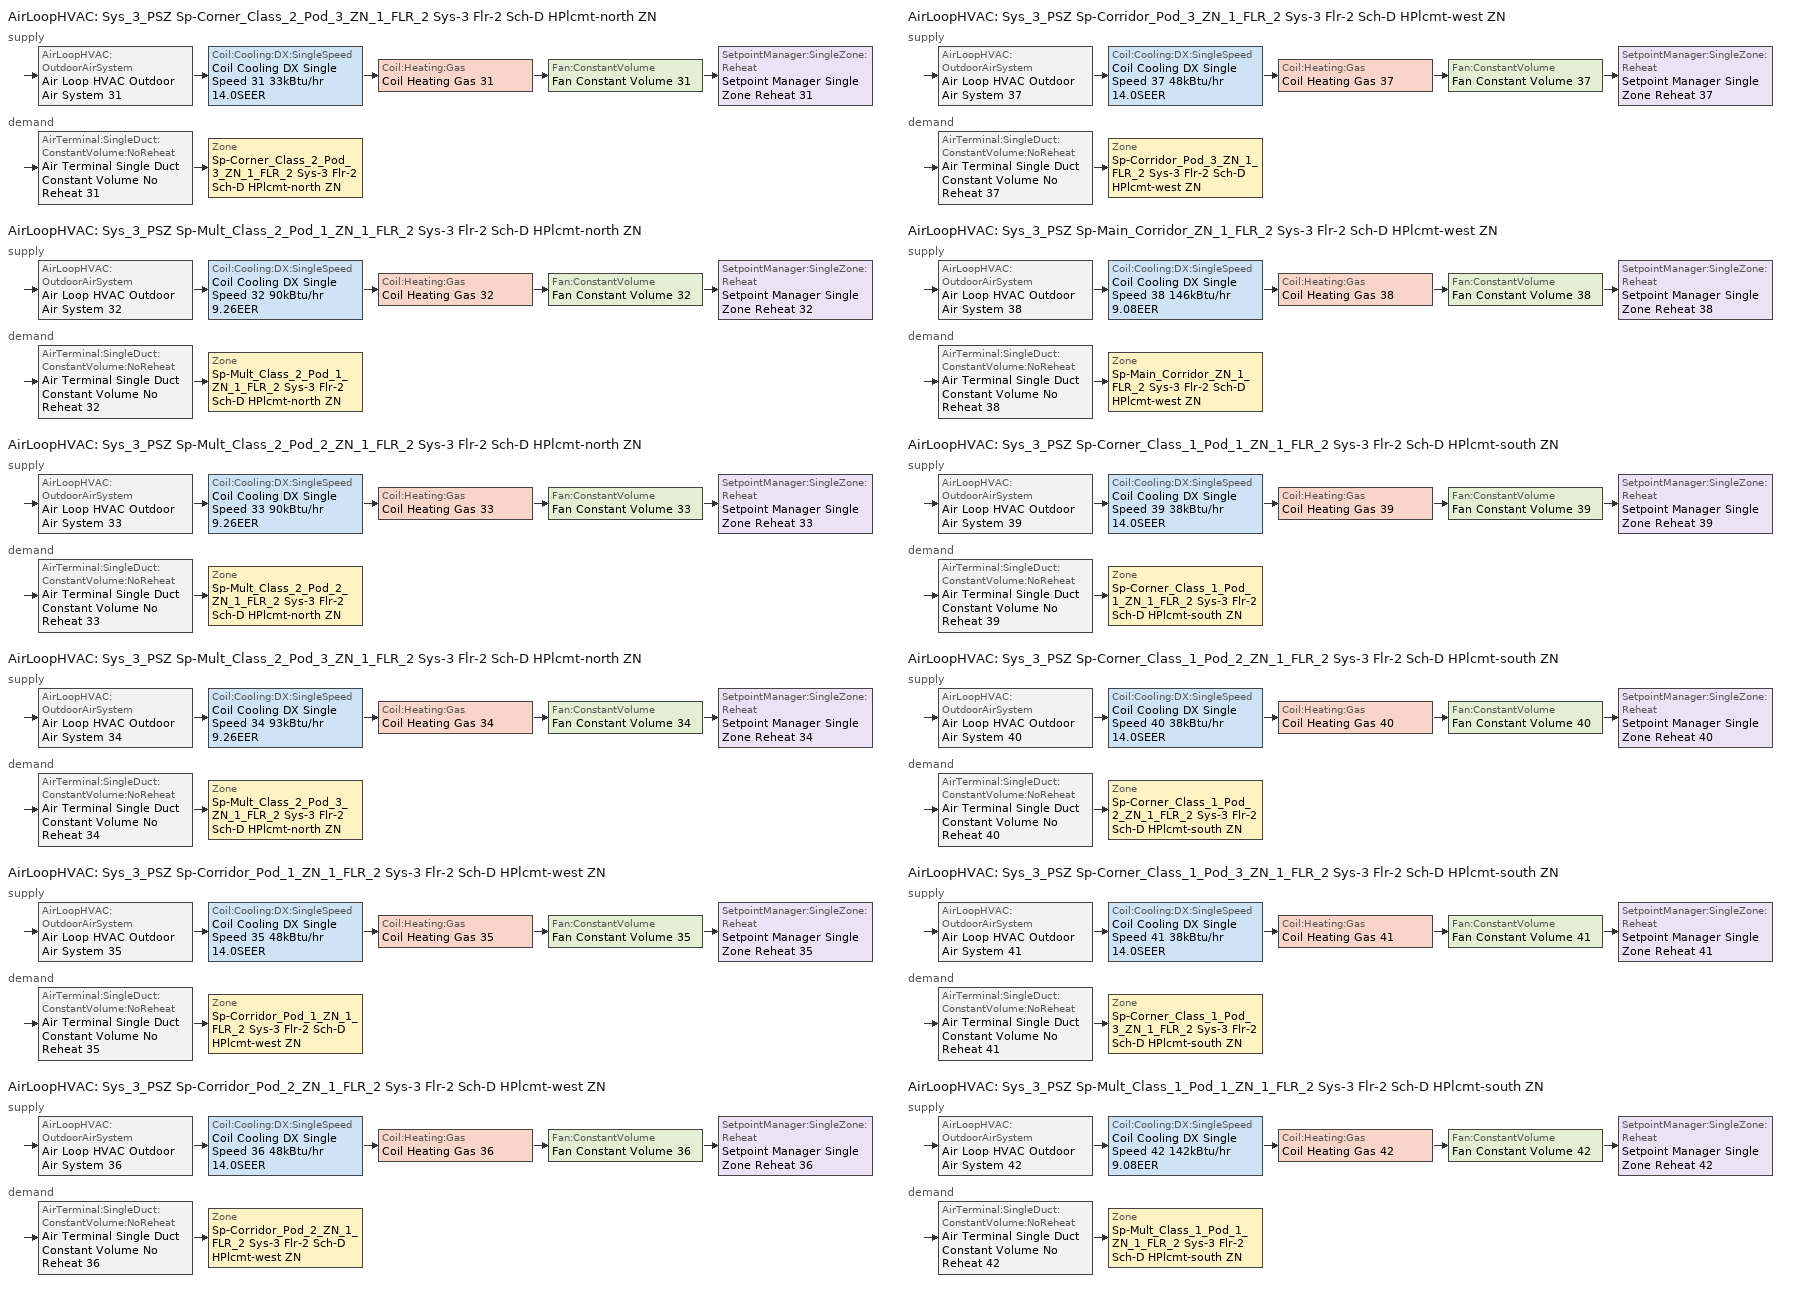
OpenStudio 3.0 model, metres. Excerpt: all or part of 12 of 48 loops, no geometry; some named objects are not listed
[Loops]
AirLoopHVAC 'Sys_3_PSZ Sp-Corner_Class_2_Pod_3_ZN_1_FLR_2 Sys-3 Flr-2 Sch-D HPlcmt-north ZN'
 supply: AirLoopHVAC:OutdoorAirSystem 'Air Loop HVAC Outdoor Air System 31' > Coil:Cooling:DX:SingleSpeed 'Coil Cooling DX Single Speed 31 33kBtu/hr 14.0SEER' > Coil:Heating:Gas 'Coil Heating Gas 31' > Fan:ConstantVolume 'Fan Constant Volume 31' > SetpointManager:SingleZone:Reheat 'Setpoint Manager Single Zone Reheat 31'
 demand: AirTerminal:SingleDuct:ConstantVolume:NoReheat 'Air Terminal Single Duct Constant Volume No Reheat 31' > Zone 'Sp-Corner_Class_2_Pod_3_ZN_1_FLR_2 Sys-3 Flr-2 Sch-D HPlcmt-north ZN'
AirLoopHVAC 'Sys_3_PSZ Sp-Mult_Class_2_Pod_1_ZN_1_FLR_2 Sys-3 Flr-2 Sch-D HPlcmt-north ZN'
 supply: AirLoopHVAC:OutdoorAirSystem 'Air Loop HVAC Outdoor Air System 32' > Coil:Cooling:DX:SingleSpeed 'Coil Cooling DX Single Speed 32 90kBtu/hr 9.26EER' > Coil:Heating:Gas 'Coil Heating Gas 32' > Fan:ConstantVolume 'Fan Constant Volume 32' > SetpointManager:SingleZone:Reheat 'Setpoint Manager Single Zone Reheat 32'
 demand: AirTerminal:SingleDuct:ConstantVolume:NoReheat 'Air Terminal Single Duct Constant Volume No Reheat 32' > Zone 'Sp-Mult_Class_2_Pod_1_ZN_1_FLR_2 Sys-3 Flr-2 Sch-D HPlcmt-north ZN'
AirLoopHVAC 'Sys_3_PSZ Sp-Mult_Class_2_Pod_2_ZN_1_FLR_2 Sys-3 Flr-2 Sch-D HPlcmt-north ZN'
 supply: AirLoopHVAC:OutdoorAirSystem 'Air Loop HVAC Outdoor Air System 33' > Coil:Cooling:DX:SingleSpeed 'Coil Cooling DX Single Speed 33 90kBtu/hr 9.26EER' > Coil:Heating:Gas 'Coil Heating Gas 33' > Fan:ConstantVolume 'Fan Constant Volume 33' > SetpointManager:SingleZone:Reheat 'Setpoint Manager Single Zone Reheat 33'
 demand: AirTerminal:SingleDuct:ConstantVolume:NoReheat 'Air Terminal Single Duct Constant Volume No Reheat 33' > Zone 'Sp-Mult_Class_2_Pod_2_ZN_1_FLR_2 Sys-3 Flr-2 Sch-D HPlcmt-north ZN'
AirLoopHVAC 'Sys_3_PSZ Sp-Mult_Class_2_Pod_3_ZN_1_FLR_2 Sys-3 Flr-2 Sch-D HPlcmt-north ZN'
 supply: AirLoopHVAC:OutdoorAirSystem 'Air Loop HVAC Outdoor Air System 34' > Coil:Cooling:DX:SingleSpeed 'Coil Cooling DX Single Speed 34 93kBtu/hr 9.26EER' > Coil:Heating:Gas 'Coil Heating Gas 34' > Fan:ConstantVolume 'Fan Constant Volume 34' > SetpointManager:SingleZone:Reheat 'Setpoint Manager Single Zone Reheat 34'
 demand: AirTerminal:SingleDuct:ConstantVolume:NoReheat 'Air Terminal Single Duct Constant Volume No Reheat 34' > Zone 'Sp-Mult_Class_2_Pod_3_ZN_1_FLR_2 Sys-3 Flr-2 Sch-D HPlcmt-north ZN'
AirLoopHVAC 'Sys_3_PSZ Sp-Corridor_Pod_1_ZN_1_FLR_2 Sys-3 Flr-2 Sch-D HPlcmt-west ZN'
 supply: AirLoopHVAC:OutdoorAirSystem 'Air Loop HVAC Outdoor Air System 35' > Coil:Cooling:DX:SingleSpeed 'Coil Cooling DX Single Speed 35 48kBtu/hr 14.0SEER' > Coil:Heating:Gas 'Coil Heating Gas 35' > Fan:ConstantVolume 'Fan Constant Volume 35' > SetpointManager:SingleZone:Reheat 'Setpoint Manager Single Zone Reheat 35'
 demand: AirTerminal:SingleDuct:ConstantVolume:NoReheat 'Air Terminal Single Duct Constant Volume No Reheat 35' > Zone 'Sp-Corridor_Pod_1_ZN_1_FLR_2 Sys-3 Flr-2 Sch-D HPlcmt-west ZN'
AirLoopHVAC 'Sys_3_PSZ Sp-Corridor_Pod_2_ZN_1_FLR_2 Sys-3 Flr-2 Sch-D HPlcmt-west ZN'
 supply: AirLoopHVAC:OutdoorAirSystem 'Air Loop HVAC Outdoor Air System 36' > Coil:Cooling:DX:SingleSpeed 'Coil Cooling DX Single Speed 36 48kBtu/hr 14.0SEER' > Coil:Heating:Gas 'Coil Heating Gas 36' > Fan:ConstantVolume 'Fan Constant Volume 36' > SetpointManager:SingleZone:Reheat 'Setpoint Manager Single Zone Reheat 36'
 demand: AirTerminal:SingleDuct:ConstantVolume:NoReheat 'Air Terminal Single Duct Constant Volume No Reheat 36' > Zone 'Sp-Corridor_Pod_2_ZN_1_FLR_2 Sys-3 Flr-2 Sch-D HPlcmt-west ZN'
AirLoopHVAC 'Sys_3_PSZ Sp-Corridor_Pod_3_ZN_1_FLR_2 Sys-3 Flr-2 Sch-D HPlcmt-west ZN'
 supply: AirLoopHVAC:OutdoorAirSystem 'Air Loop HVAC Outdoor Air System 37' > Coil:Cooling:DX:SingleSpeed 'Coil Cooling DX Single Speed 37 48kBtu/hr 14.0SEER' > Coil:Heating:Gas 'Coil Heating Gas 37' > Fan:ConstantVolume 'Fan Constant Volume 37' > SetpointManager:SingleZone:Reheat 'Setpoint Manager Single Zone Reheat 37'
 demand: AirTerminal:SingleDuct:ConstantVolume:NoReheat 'Air Terminal Single Duct Constant Volume No Reheat 37' > Zone 'Sp-Corridor_Pod_3_ZN_1_FLR_2 Sys-3 Flr-2 Sch-D HPlcmt-west ZN'
AirLoopHVAC 'Sys_3_PSZ Sp-Main_Corridor_ZN_1_FLR_2 Sys-3 Flr-2 Sch-D HPlcmt-west ZN'
 supply: AirLoopHVAC:OutdoorAirSystem 'Air Loop HVAC Outdoor Air System 38' > Coil:Cooling:DX:SingleSpeed 'Coil Cooling DX Single Speed 38 146kBtu/hr 9.08EER' > Coil:Heating:Gas 'Coil Heating Gas 38' > Fan:ConstantVolume 'Fan Constant Volume 38' > SetpointManager:SingleZone:Reheat 'Setpoint Manager Single Zone Reheat 38'
 demand: AirTerminal:SingleDuct:ConstantVolume:NoReheat 'Air Terminal Single Duct Constant Volume No Reheat 38' > Zone 'Sp-Main_Corridor_ZN_1_FLR_2 Sys-3 Flr-2 Sch-D HPlcmt-west ZN'
AirLoopHVAC 'Sys_3_PSZ Sp-Corner_Class_1_Pod_1_ZN_1_FLR_2 Sys-3 Flr-2 Sch-D HPlcmt-south ZN'
 supply: AirLoopHVAC:OutdoorAirSystem 'Air Loop HVAC Outdoor Air System 39' > Coil:Cooling:DX:SingleSpeed 'Coil Cooling DX Single Speed 39 38kBtu/hr 14.0SEER' > Coil:Heating:Gas 'Coil Heating Gas 39' > Fan:ConstantVolume 'Fan Constant Volume 39' > SetpointManager:SingleZone:Reheat 'Setpoint Manager Single Zone Reheat 39'
 demand: AirTerminal:SingleDuct:ConstantVolume:NoReheat 'Air Terminal Single Duct Constant Volume No Reheat 39' > Zone 'Sp-Corner_Class_1_Pod_1_ZN_1_FLR_2 Sys-3 Flr-2 Sch-D HPlcmt-south ZN'
AirLoopHVAC 'Sys_3_PSZ Sp-Corner_Class_1_Pod_2_ZN_1_FLR_2 Sys-3 Flr-2 Sch-D HPlcmt-south ZN'
 supply: AirLoopHVAC:OutdoorAirSystem 'Air Loop HVAC Outdoor Air System 40' > Coil:Cooling:DX:SingleSpeed 'Coil Cooling DX Single Speed 40 38kBtu/hr 14.0SEER' > Coil:Heating:Gas 'Coil Heating Gas 40' > Fan:ConstantVolume 'Fan Constant Volume 40' > SetpointManager:SingleZone:Reheat 'Setpoint Manager Single Zone Reheat 40'
 demand: AirTerminal:SingleDuct:ConstantVolume:NoReheat 'Air Terminal Single Duct Constant Volume No Reheat 40' > Zone 'Sp-Corner_Class_1_Pod_2_ZN_1_FLR_2 Sys-3 Flr-2 Sch-D HPlcmt-south ZN'
AirLoopHVAC 'Sys_3_PSZ Sp-Corner_Class_1_Pod_3_ZN_1_FLR_2 Sys-3 Flr-2 Sch-D HPlcmt-south ZN'
 supply: AirLoopHVAC:OutdoorAirSystem 'Air Loop HVAC Outdoor Air System 41' > Coil:Cooling:DX:SingleSpeed 'Coil Cooling DX Single Speed 41 38kBtu/hr 14.0SEER' > Coil:Heating:Gas 'Coil Heating Gas 41' > Fan:ConstantVolume 'Fan Constant Volume 41' > SetpointManager:SingleZone:Reheat 'Setpoint Manager Single Zone Reheat 41'
 demand: AirTerminal:SingleDuct:ConstantVolume:NoReheat 'Air Terminal Single Duct Constant Volume No Reheat 41' > Zone 'Sp-Corner_Class_1_Pod_3_ZN_1_FLR_2 Sys-3 Flr-2 Sch-D HPlcmt-south ZN'
AirLoopHVAC 'Sys_3_PSZ Sp-Mult_Class_1_Pod_1_ZN_1_FLR_2 Sys-3 Flr-2 Sch-D HPlcmt-south ZN'
 supply: AirLoopHVAC:OutdoorAirSystem 'Air Loop HVAC Outdoor Air System 42' > Coil:Cooling:DX:SingleSpeed 'Coil Cooling DX Single Speed 42 142kBtu/hr 9.08EER' > Coil:Heating:Gas 'Coil Heating Gas 42' > Fan:ConstantVolume 'Fan Constant Volume 42' > SetpointManager:SingleZone:Reheat 'Setpoint Manager Single Zone Reheat 42'
 demand: AirTerminal:SingleDuct:ConstantVolume:NoReheat 'Air Terminal Single Duct Constant Volume No Reheat 42' > Zone 'Sp-Mult_Class_1_Pod_1_ZN_1_FLR_2 Sys-3 Flr-2 Sch-D HPlcmt-south ZN'
[Sizing:Zone] Zone Cooling Design Supply Air Temperature Input Method=SupplyAirTemperature; Zone Cooling Design Supply Air Temperature {C}=13; Zone Cooling Design Supply Air Temperature Difference {deltaC}=11.11; Zone Heating Design Supply Air Temperature Input Method=SupplyAirTemperature; Zone Heating Design Supply Air Temperature {C}=43; Zone Heating Design Supply Air Temperature Difference {deltaC}=11.11; Zone Cooling Design Supply Air Humidity Ratio {kg-H2O/kg-air}=0.0085; Zone Heating Design Supply Air Humidity Ratio {kg-H2O/kg-air}=0.008; Zone Heating Sizing Factor=1.3; Zone Cooling Sizing Factor=1.1; Cooling Design Air Flow Method=DesignDay; Heating Design Air Flow Method=DesignDay; Account for Dedicated Outdoor Air System=No; Dedicated Outdoor Air System Control Strategy=NeutralSupplyAir; Dedicated Outdoor Air Low Setpoint Temperature for Design {C}=autosize; Dedicated Outdoor Air High Setpoint Temperature for Design {C}=autosize
Sp-Corner_Class_2_Pod_3_ZN_1_FLR_2 Sys-3 Flr-2 Sch-D HPlcmt-north ZN; Sp-Mult_Class_2_Pod_1_ZN_1_FLR_2 Sys-3 Flr-2 Sch-D HPlcmt-north ZN; Sp-Mult_Class_2_Pod_2_ZN_1_FLR_2 Sys-3 Flr-2 Sch-D HPlcmt-north ZN; Sp-Mult_Class_2_Pod_3_ZN_1_FLR_2 Sys-3 Flr-2 Sch-D HPlcmt-north ZN; Sp-Corridor_Pod_1_ZN_1_FLR_2 Sys-3 Flr-2 Sch-D HPlcmt-west ZN; Sp-Corridor_Pod_2_ZN_1_FLR_2 Sys-3 Flr-2 Sch-D HPlcmt-west ZN; Sp-Corridor_Pod_3_ZN_1_FLR_2 Sys-3 Flr-2 Sch-D HPlcmt-west ZN; Sp-Main_Corridor_ZN_1_FLR_2 Sys-3 Flr-2 Sch-D HPlcmt-west ZN; Sp-Corner_Class_1_Pod_1_ZN_1_FLR_2 Sys-3 Flr-2 Sch-D HPlcmt-south ZN; Sp-Corner_Class_1_Pod_2_ZN_1_FLR_2 Sys-3 Flr-2 Sch-D HPlcmt-south ZN; Sp-Corner_Class_1_Pod_3_ZN_1_FLR_2 Sys-3 Flr-2 Sch-D HPlcmt-south ZN; Sp-Mult_Class_1_Pod_1_ZN_1_FLR_2 Sys-3 Flr-2 Sch-D HPlcmt-south ZN
[Zone equipment]
Sp-Corner_Class_2_Pod_3_ZN_1_FLR_2 Sys-3 Flr-2 Sch-D HPlcmt-north ZN: Air Terminal Single Duct Constant Volume No Reheat 31, Zone HVAC Baseboard Convective Water 31
Sp-Mult_Class_2_Pod_1_ZN_1_FLR_2 Sys-3 Flr-2 Sch-D HPlcmt-north ZN: Air Terminal Single Duct Constant Volume No Reheat 32, Zone HVAC Baseboard Convective Water 32
Sp-Mult_Class_2_Pod_2_ZN_1_FLR_2 Sys-3 Flr-2 Sch-D HPlcmt-north ZN: Air Terminal Single Duct Constant Volume No Reheat 33, Zone HVAC Baseboard Convective Water 33
Sp-Mult_Class_2_Pod_3_ZN_1_FLR_2 Sys-3 Flr-2 Sch-D HPlcmt-north ZN: Air Terminal Single Duct Constant Volume No Reheat 34, Zone HVAC Baseboard Convective Water 34
Sp-Corridor_Pod_1_ZN_1_FLR_2 Sys-3 Flr-2 Sch-D HPlcmt-west ZN: Air Terminal Single Duct Constant Volume No Reheat 35, Zone HVAC Baseboard Convective Water 35
Sp-Corridor_Pod_2_ZN_1_FLR_2 Sys-3 Flr-2 Sch-D HPlcmt-west ZN: Air Terminal Single Duct Constant Volume No Reheat 36, Zone HVAC Baseboard Convective Water 36
Sp-Corridor_Pod_3_ZN_1_FLR_2 Sys-3 Flr-2 Sch-D HPlcmt-west ZN: Air Terminal Single Duct Constant Volume No Reheat 37, Zone HVAC Baseboard Convective Water 37
Sp-Main_Corridor_ZN_1_FLR_2 Sys-3 Flr-2 Sch-D HPlcmt-west ZN: Air Terminal Single Duct Constant Volume No Reheat 38, Zone HVAC Baseboard Convective Water 38
Sp-Corner_Class_1_Pod_1_ZN_1_FLR_2 Sys-3 Flr-2 Sch-D HPlcmt-south ZN: Air Terminal Single Duct Constant Volume No Reheat 39, Zone HVAC Baseboard Convective Water 39
Sp-Corner_Class_1_Pod_2_ZN_1_FLR_2 Sys-3 Flr-2 Sch-D HPlcmt-south ZN: Air Terminal Single Duct Constant Volume No Reheat 40, Zone HVAC Baseboard Convective Water 40
Sp-Corner_Class_1_Pod_3_ZN_1_FLR_2 Sys-3 Flr-2 Sch-D HPlcmt-south ZN: Air Terminal Single Duct Constant Volume No Reheat 41, Zone HVAC Baseboard Convective Water 41
Sp-Mult_Class_1_Pod_1_ZN_1_FLR_2 Sys-3 Flr-2 Sch-D HPlcmt-south ZN: Air Terminal Single Duct Constant Volume No Reheat 42, Zone HVAC Baseboard Convective Water 42
[AirLoopHVAC] Design Supply Air Flow Rate {m3/s}=AutoSize
Name | Availability Schedule
Sys_3_PSZ Sp-Corner_Class_2_Pod_3_ZN_1_FLR_2 Sys-3 Flr-2 Sch-D HPlcmt-north ZN | Sys_3_PSZ Sp-Corner_Class_2_Pod_3_ZN_1_FLR_2 Sys-3 Flr-2 Sch-D HPlcmt-north ZN Occ Sch
Sys_3_PSZ Sp-Mult_Class_2_Pod_1_ZN_1_FLR_2 Sys-3 Flr-2 Sch-D HPlcmt-north ZN | Sys_3_PSZ Sp-Mult_Class_2_Pod_1_ZN_1_FLR_2 Sys-3 Flr-2 Sch-D HPlcmt-north ZN Occ Sch
Sys_3_PSZ Sp-Mult_Class_2_Pod_2_ZN_1_FLR_2 Sys-3 Flr-2 Sch-D HPlcmt-north ZN | Sys_3_PSZ Sp-Mult_Class_2_Pod_2_ZN_1_FLR_2 Sys-3 Flr-2 Sch-D HPlcmt-north ZN Occ Sch
Sys_3_PSZ Sp-Mult_Class_2_Pod_3_ZN_1_FLR_2 Sys-3 Flr-2 Sch-D HPlcmt-north ZN | Sys_3_PSZ Sp-Mult_Class_2_Pod_3_ZN_1_FLR_2 Sys-3 Flr-2 Sch-D HPlcmt-north ZN Occ Sch
Sys_3_PSZ Sp-Corridor_Pod_1_ZN_1_FLR_2 Sys-3 Flr-2 Sch-D HPlcmt-west ZN | Sys_3_PSZ Sp-Corridor_Pod_1_ZN_1_FLR_2 Sys-3 Flr-2 Sch-D HPlcmt-west ZN Occ Sch
Sys_3_PSZ Sp-Corridor_Pod_2_ZN_1_FLR_2 Sys-3 Flr-2 Sch-D HPlcmt-west ZN | Sys_3_PSZ Sp-Corridor_Pod_2_ZN_1_FLR_2 Sys-3 Flr-2 Sch-D HPlcmt-west ZN Occ Sch
Sys_3_PSZ Sp-Corridor_Pod_3_ZN_1_FLR_2 Sys-3 Flr-2 Sch-D HPlcmt-west ZN | Sys_3_PSZ Sp-Corridor_Pod_3_ZN_1_FLR_2 Sys-3 Flr-2 Sch-D HPlcmt-west ZN Occ Sch
Sys_3_PSZ Sp-Main_Corridor_ZN_1_FLR_2 Sys-3 Flr-2 Sch-D HPlcmt-west ZN | Sys_3_PSZ Sp-Main_Corridor_ZN_1_FLR_2 Sys-3 Flr-2 Sch-D HPlcmt-west ZN Occ Sch
Sys_3_PSZ Sp-Corner_Class_1_Pod_1_ZN_1_FLR_2 Sys-3 Flr-2 Sch-D HPlcmt-south ZN | Sys_3_PSZ Sp-Corner_Class_1_Pod_1_ZN_1_FLR_2 Sys-3 Flr-2 Sch-D HPlcmt-south ZN Occ Sch
Sys_3_PSZ Sp-Corner_Class_1_Pod_2_ZN_1_FLR_2 Sys-3 Flr-2 Sch-D HPlcmt-south ZN | Sys_3_PSZ Sp-Corner_Class_1_Pod_2_ZN_1_FLR_2 Sys-3 Flr-2 Sch-D HPlcmt-south ZN Occ Sch
Sys_3_PSZ Sp-Corner_Class_1_Pod_3_ZN_1_FLR_2 Sys-3 Flr-2 Sch-D HPlcmt-south ZN | Sys_3_PSZ Sp-Corner_Class_1_Pod_3_ZN_1_FLR_2 Sys-3 Flr-2 Sch-D HPlcmt-south ZN Occ Sch
Sys_3_PSZ Sp-Mult_Class_1_Pod_1_ZN_1_FLR_2 Sys-3 Flr-2 Sch-D HPlcmt-south ZN | Sys_3_PSZ Sp-Mult_Class_1_Pod_1_ZN_1_FLR_2 Sys-3 Flr-2 Sch-D HPlcmt-south ZN Occ Sch
[Sizing:System] Type of Load to Size On=Sensible; Design Outdoor Air Flow Rate {m3/s}=Autosize; Central Heating Maximum System Air Flow Ratio=1; Preheat Design Temperature {C}=7; Preheat Design Humidity Ratio {kg-H2O/kg-Air}=0.008; Precool Design Temperature {C}=13; Precool Design Humidity Ratio {kg-H2O/kg-Air}=0.008; Central Cooling Design Supply Air Temperature {C}=13; Central Heating Design Supply Air Temperature {C}=43; Sizing Option=NonCoincident; 100% Outdoor Air in Cooling=No; 100% Outdoor Air in Heating=No; Central Cooling Design Supply Air Humidity Ratio {kg-H2O/kg-Air}=0.0085; Central Heating Design Supply Air Humidity Ratio {kg-H2O/kg-Air}=0.008; Cooling Design Air Flow Method=DesignDay; Cooling Design Air Flow Rate {m3/s}=0; Heating Design Air Flow Method=DesignDay; Heating Design Air Flow Rate {m3/s}=0; System Outdoor Air Method=ZoneSum; Zone Maximum Outdoor Air Fraction=1; Cooling Supply Air Flow Rate Per Floor Area {m3/s-m2}=0.00996765; Cooling Fraction of Autosized Cooling Supply Air Flow Rate=1; Cooling Supply Air Flow Rate Per Unit Cooling Capacity {m3/s-W}=3.94755e-05; Heating Supply Air Flow Rate Per Floor Area {m3/s-m2}=0.00996765; Heating Fraction of Autosized Heating Supply Air Flow Rate=1; Heating Fraction of Autosized Cooling Supply Air Flow Rate=1; Heating Supply Air Flow Rate Per Unit Heating Capacity {m3/s-W}=3.15882e-05; Cooling Design Capacity Method=CoolingDesignCapacity; Cooling Design Capacity {W}=autosize; Cooling Design Capacity Per Floor Area {W/m2}=234.7; Fraction of Autosized Cooling Design Capacity=1; Heating Design Capacity Method=HeatingDesignCapacity; Heating Design Capacity {W}=autosize; Heating Design Capacity Per Floor Area {W/m2}=157; Fraction of Autosized Heating Design Capacity=1; Central Cooling Capacity Control Method=OnOff
Sys_3_PSZ Sp-Corner_Class_2_Pod_3_ZN_1_FLR_2 Sys-3 Flr-2 Sch-D HPlcmt-north ZN; Sys_3_PSZ Sp-Mult_Class_2_Pod_1_ZN_1_FLR_2 Sys-3 Flr-2 Sch-D HPlcmt-north ZN; Sys_3_PSZ Sp-Mult_Class_2_Pod_2_ZN_1_FLR_2 Sys-3 Flr-2 Sch-D HPlcmt-north ZN; Sys_3_PSZ Sp-Mult_Class_2_Pod_3_ZN_1_FLR_2 Sys-3 Flr-2 Sch-D HPlcmt-north ZN; Sys_3_PSZ Sp-Corridor_Pod_1_ZN_1_FLR_2 Sys-3 Flr-2 Sch-D HPlcmt-west ZN; Sys_3_PSZ Sp-Corridor_Pod_2_ZN_1_FLR_2 Sys-3 Flr-2 Sch-D HPlcmt-west ZN; Sys_3_PSZ Sp-Corridor_Pod_3_ZN_1_FLR_2 Sys-3 Flr-2 Sch-D HPlcmt-west ZN; Sys_3_PSZ Sp-Main_Corridor_ZN_1_FLR_2 Sys-3 Flr-2 Sch-D HPlcmt-west ZN; Sys_3_PSZ Sp-Corner_Class_1_Pod_1_ZN_1_FLR_2 Sys-3 Flr-2 Sch-D HPlcmt-south ZN; Sys_3_PSZ Sp-Corner_Class_1_Pod_2_ZN_1_FLR_2 Sys-3 Flr-2 Sch-D HPlcmt-south ZN; Sys_3_PSZ Sp-Corner_Class_1_Pod_3_ZN_1_FLR_2 Sys-3 Flr-2 Sch-D HPlcmt-south ZN; Sys_3_PSZ Sp-Mult_Class_1_Pod_1_ZN_1_FLR_2 Sys-3 Flr-2 Sch-D HPlcmt-south ZN
[Fan:ConstantVolume] Availability Schedule=Always On Discrete; Fan Total Efficiency=0.39975; Pressure Rise {Pa}=640; Maximum Flow Rate {m3/s}=AutoSize; Motor Efficiency=0.615
Fan Constant Volume 31; Fan Constant Volume 32; Fan Constant Volume 33; Fan Constant Volume 34; Fan Constant Volume 35; Fan Constant Volume 36; Fan Constant Volume 37; Fan Constant Volume 38; Fan Constant Volume 39; Fan Constant Volume 40; Fan Constant Volume 41; Fan Constant Volume 42
[Coil:Heating:Gas] Availability Schedule=Always On Discrete; Nominal Capacity {W}=AutoSize; Parasitic Electric Load {W}=0; Part Load Fraction Correlation Curve=FURNACE-EFFPLR-NECB2011; Parasitic Gas Load {W}=0
Name | Gas Burner Efficiency
Coil Heating Gas 31; Coil Heating Gas 35; Coil Heating Gas 36; Coil Heating Gas 37; Coil Heating Gas 39; Coil Heating Gas 40; Coil Heating Gas 41 | 0.924
Coil Heating Gas 32; Coil Heating Gas 33; Coil Heating Gas 34; Coil Heating Gas 38; Coil Heating Gas 42 | 0.81
[Coil:Cooling:DX:SingleSpeed] Availability Schedule=Always On Discrete; Rated Total Cooling Capacity {W}=autosize; Rated Sensible Heat Ratio=autosize; Rated Air Flow Rate {m3/s}=autosize; Rated Evaporator Fan Power Per Volume Flow Rate {W/(m3/s)}=773.3; Total Cooling Capacity Function of Temperature Curve=DXCOOL-NECB2011-REF-CAPFT; Total Cooling Capacity Function of Flow Fraction Curve=DXCOOL-NECB2011-REF-CAPFFLOW; Energy Input Ratio Function of Temperature Curve=DXCOOL-NECB2011-REF-COOLEIRFT; Energy Input Ratio Function of Flow Fraction Curve=DXCOOL-NECB2011-REF-COOLEIRFFLOW; Part Load Fraction Correlation Curve=DXCOOL-NECB2011-REF-COOLPLFFPLR; Condenser Type=AirCooled; Evaporative Condenser Effectiveness=0; Evaporative Condenser Air Flow Rate {m3/s}=Autosize; Evaporative Condenser Pump Rated Power Consumption {W}=Autosize; Crankcase Heater Capacity {W}=0; Maximum Outdoor Dry-Bulb Temperature for Crankcase Heater Operation {C}=0; Basin Heater Capacity {W/K}=0; Basin Heater Setpoint Temperature {C}=10
Name | Rated COP {W/W}
Coil Cooling DX Single Speed 31 33kBtu/hr 14.0SEER; Coil Cooling DX Single Speed 35 48kBtu/hr 14.0SEER; Coil Cooling DX Single Speed 36 48kBtu/hr 14.0SEER; Coil Cooling DX Single Speed 37 48kBtu/hr 14.0SEER; Coil Cooling DX Single Speed 39 38kBtu/hr 14.0SEER; Coil Cooling DX Single Speed 40 38kBtu/hr 14.0SEER; Coil Cooling DX Single Speed 41 38kBtu/hr 14.0SEER | 4.11713
Coil Cooling DX Single Speed 32 90kBtu/hr 9.26EER; Coil Cooling DX Single Speed 33 90kBtu/hr 9.26EER; Coil Cooling DX Single Speed 34 93kBtu/hr 9.26EER | 3.21949
Coil Cooling DX Single Speed 38 146kBtu/hr 9.08EER; Coil Cooling DX Single Speed 42 142kBtu/hr 9.08EER | 3.15956
[Controller:OutdoorAir] Minimum Outdoor Air Flow Rate {m3/s}=autosize; Maximum Outdoor Air Flow Rate {m3/s}=Autosize; Economizer Control Action Type=ModulateFlow; Lockout Type=NoLockout; Minimum Limit Type=FixedMinimum; High Humidity Control=No; Heat Recovery Bypass Control Type=BypassWhenOAFlowGreaterThanMinimum
Name | Economizer Control Type | Economizer Maximum Limit Dry-Bulb Temperature {C} | Economizer Maximum Limit Enthalpy {J/kg} | Economizer Minimum Limit Dry-Bulb Temperature {C} | Minimum Outdoor Air Schedule | Controller Mechanical Ventilation
Controller Outdoor Air 31 | NoEconomizer | 28 | 64000 | -100 | Sys_3_PSZ Sp-Corner_Class_2_Pod_3_ZN_1_FLR_2 Sys-3 Flr-2 Sch-D HPlcmt-north ZN Occ Sch | Controller Mechanical Ventilation 31
Controller Outdoor Air 32 | DifferentialEnthalpy |  |  |  | Sys_3_PSZ Sp-Mult_Class_2_Pod_1_ZN_1_FLR_2 Sys-3 Flr-2 Sch-D HPlcmt-north ZN Occ Sch | Controller Mechanical Ventilation 32
Controller Outdoor Air 33 | DifferentialEnthalpy |  |  |  | Sys_3_PSZ Sp-Mult_Class_2_Pod_2_ZN_1_FLR_2 Sys-3 Flr-2 Sch-D HPlcmt-north ZN Occ Sch | Controller Mechanical Ventilation 33
Controller Outdoor Air 34 | DifferentialEnthalpy |  |  |  | Sys_3_PSZ Sp-Mult_Class_2_Pod_3_ZN_1_FLR_2 Sys-3 Flr-2 Sch-D HPlcmt-north ZN Occ Sch | Controller Mechanical Ventilation 34
Controller Outdoor Air 35 | NoEconomizer | 28 | 64000 | -100 | Sys_3_PSZ Sp-Corridor_Pod_1_ZN_1_FLR_2 Sys-3 Flr-2 Sch-D HPlcmt-west ZN Occ Sch | Controller Mechanical Ventilation 35
Controller Outdoor Air 36 | NoEconomizer | 28 | 64000 | -100 | Sys_3_PSZ Sp-Corridor_Pod_2_ZN_1_FLR_2 Sys-3 Flr-2 Sch-D HPlcmt-west ZN Occ Sch | Controller Mechanical Ventilation 36
Controller Outdoor Air 37 | NoEconomizer | 28 | 64000 | -100 | Sys_3_PSZ Sp-Corridor_Pod_3_ZN_1_FLR_2 Sys-3 Flr-2 Sch-D HPlcmt-west ZN Occ Sch | Controller Mechanical Ventilation 37
Controller Outdoor Air 38 | DifferentialEnthalpy |  |  |  | Sys_3_PSZ Sp-Main_Corridor_ZN_1_FLR_2 Sys-3 Flr-2 Sch-D HPlcmt-west ZN Occ Sch | Controller Mechanical Ventilation 38
Controller Outdoor Air 39 | NoEconomizer | 28 | 64000 | -100 | Sys_3_PSZ Sp-Corner_Class_1_Pod_1_ZN_1_FLR_2 Sys-3 Flr-2 Sch-D HPlcmt-south ZN Occ Sch | Controller Mechanical Ventilation 39
Controller Outdoor Air 40 | NoEconomizer | 28 | 64000 | -100 | Sys_3_PSZ Sp-Corner_Class_1_Pod_2_ZN_1_FLR_2 Sys-3 Flr-2 Sch-D HPlcmt-south ZN Occ Sch | Controller Mechanical Ventilation 40
Controller Outdoor Air 41 | NoEconomizer | 28 | 64000 | -100 | Sys_3_PSZ Sp-Corner_Class_1_Pod_3_ZN_1_FLR_2 Sys-3 Flr-2 Sch-D HPlcmt-south ZN Occ Sch | Controller Mechanical Ventilation 41
Controller Outdoor Air 42 | DifferentialEnthalpy |  |  |  | Sys_3_PSZ Sp-Mult_Class_1_Pod_1_ZN_1_FLR_2 Sys-3 Flr-2 Sch-D HPlcmt-south ZN Occ Sch | Controller Mechanical Ventilation 42
[Controller:MechanicalVentilation] Availability Schedule=Always On Discrete; System Outdoor Air Method=ZoneSum
Controller Mechanical Ventilation 31; Controller Mechanical Ventilation 32; Controller Mechanical Ventilation 33; Controller Mechanical Ventilation 34; Controller Mechanical Ventilation 35; Controller Mechanical Ventilation 36; Controller Mechanical Ventilation 37; Controller Mechanical Ventilation 38; Controller Mechanical Ventilation 39; Controller Mechanical Ventilation 40; Controller Mechanical Ventilation 41; Controller Mechanical Ventilation 42
[AirLoopHVAC:OutdoorAirSystem]
Name | Controller
Air Loop HVAC Outdoor Air System 31 | Controller Outdoor Air 31
Air Loop HVAC Outdoor Air System 32 | Controller Outdoor Air 32
Air Loop HVAC Outdoor Air System 33 | Controller Outdoor Air 33
Air Loop HVAC Outdoor Air System 34 | Controller Outdoor Air 34
Air Loop HVAC Outdoor Air System 35 | Controller Outdoor Air 35
Air Loop HVAC Outdoor Air System 36 | Controller Outdoor Air 36
Air Loop HVAC Outdoor Air System 37 | Controller Outdoor Air 37
Air Loop HVAC Outdoor Air System 38 | Controller Outdoor Air 38
Air Loop HVAC Outdoor Air System 39 | Controller Outdoor Air 39
Air Loop HVAC Outdoor Air System 40 | Controller Outdoor Air 40
Air Loop HVAC Outdoor Air System 41 | Controller Outdoor Air 41
Air Loop HVAC Outdoor Air System 42 | Controller Outdoor Air 42
[SetpointManager:SingleZone:Reheat] Minimum Supply Air Temperature {C}=13; Maximum Supply Air Temperature {C}=43
Name | Control Zone
Setpoint Manager Single Zone Reheat 31 | Sp-Corner_Class_2_Pod_3_ZN_1_FLR_2 Sys-3 Flr-2 Sch-D HPlcmt-north ZN
Setpoint Manager Single Zone Reheat 32 | Sp-Mult_Class_2_Pod_1_ZN_1_FLR_2 Sys-3 Flr-2 Sch-D HPlcmt-north ZN
Setpoint Manager Single Zone Reheat 33 | Sp-Mult_Class_2_Pod_2_ZN_1_FLR_2 Sys-3 Flr-2 Sch-D HPlcmt-north ZN
Setpoint Manager Single Zone Reheat 34 | Sp-Mult_Class_2_Pod_3_ZN_1_FLR_2 Sys-3 Flr-2 Sch-D HPlcmt-north ZN
Setpoint Manager Single Zone Reheat 35 | Sp-Corridor_Pod_1_ZN_1_FLR_2 Sys-3 Flr-2 Sch-D HPlcmt-west ZN
Setpoint Manager Single Zone Reheat 36 | Sp-Corridor_Pod_2_ZN_1_FLR_2 Sys-3 Flr-2 Sch-D HPlcmt-west ZN
Setpoint Manager Single Zone Reheat 37 | Sp-Corridor_Pod_3_ZN_1_FLR_2 Sys-3 Flr-2 Sch-D HPlcmt-west ZN
Setpoint Manager Single Zone Reheat 38 | Sp-Main_Corridor_ZN_1_FLR_2 Sys-3 Flr-2 Sch-D HPlcmt-west ZN
Setpoint Manager Single Zone Reheat 39 | Sp-Corner_Class_1_Pod_1_ZN_1_FLR_2 Sys-3 Flr-2 Sch-D HPlcmt-south ZN
Setpoint Manager Single Zone Reheat 40 | Sp-Corner_Class_1_Pod_2_ZN_1_FLR_2 Sys-3 Flr-2 Sch-D HPlcmt-south ZN
Setpoint Manager Single Zone Reheat 41 | Sp-Corner_Class_1_Pod_3_ZN_1_FLR_2 Sys-3 Flr-2 Sch-D HPlcmt-south ZN
Setpoint Manager Single Zone Reheat 42 | Sp-Mult_Class_1_Pod_1_ZN_1_FLR_2 Sys-3 Flr-2 Sch-D HPlcmt-south ZN
[AirTerminal:SingleDuct:ConstantVolume:NoReheat] Availability Schedule=Always On Discrete; Maximum Air Flow Rate {m3/s}=AutoSize
Air Terminal Single Duct Constant Volume No Reheat 31; Air Terminal Single Duct Constant Volume No Reheat 32; Air Terminal Single Duct Constant Volume No Reheat 33; Air Terminal Single Duct Constant Volume No Reheat 34; Air Terminal Single Duct Constant Volume No Reheat 35; Air Terminal Single Duct Constant Volume No Reheat 36; Air Terminal Single Duct Constant Volume No Reheat 37; Air Terminal Single Duct Constant Volume No Reheat 38; Air Terminal Single Duct Constant Volume No Reheat 39; Air Terminal Single Duct Constant Volume No Reheat 40; Air Terminal Single Duct Constant Volume No Reheat 41; Air Terminal Single Duct Constant Volume No Reheat 42
[Schedule:Constant]
Always On Discrete: Value=1
[Schedule:Ruleset]
Name | Default Day Schedule | Summer Design Day Schedule | Winter Design Day Schedule
Sys_3_PSZ Sp-Corner_Class_1_Pod_1_ZN_1_FLR_2 Sys-3 Flr-2 Sch-D HPlcmt-south ZN Occ Sch | Sys_3_PSZ Sp-Corner_Class_1_Pod_1_ZN_1_FLR_2 Sys-3 Flr-2 Sch-D HPlcmt-south ZN Occ Sch Default | Sys_3_PSZ Sp-Corner_Class_1_Pod_1_ZN_1_FLR_2 Sys-3 Flr-2 Sch-D HPlcmt-south ZN Occ Sch Summer Design Day | Sys_3_PSZ Sp-Corner_Class_1_Pod_1_ZN_1_FLR_2 Sys-3 Flr-2 Sch-D HPlcmt-south ZN Occ Sch Winter Design Day
Sys_3_PSZ Sp-Corner_Class_1_Pod_2_ZN_1_FLR_2 Sys-3 Flr-2 Sch-D HPlcmt-south ZN Occ Sch | Sys_3_PSZ Sp-Corner_Class_1_Pod_2_ZN_1_FLR_2 Sys-3 Flr-2 Sch-D HPlcmt-south ZN Occ Sch Default | Sys_3_PSZ Sp-Corner_Class_1_Pod_2_ZN_1_FLR_2 Sys-3 Flr-2 Sch-D HPlcmt-south ZN Occ Sch Summer Design Day | Sys_3_PSZ Sp-Corner_Class_1_Pod_2_ZN_1_FLR_2 Sys-3 Flr-2 Sch-D HPlcmt-south ZN Occ Sch Winter Design Day
Sys_3_PSZ Sp-Corner_Class_1_Pod_3_ZN_1_FLR_2 Sys-3 Flr-2 Sch-D HPlcmt-south ZN Occ Sch | Sys_3_PSZ Sp-Corner_Class_1_Pod_3_ZN_1_FLR_2 Sys-3 Flr-2 Sch-D HPlcmt-south ZN Occ Sch Default | Sys_3_PSZ Sp-Corner_Class_1_Pod_3_ZN_1_FLR_2 Sys-3 Flr-2 Sch-D HPlcmt-south ZN Occ Sch Summer Design Day | Sys_3_PSZ Sp-Corner_Class_1_Pod_3_ZN_1_FLR_2 Sys-3 Flr-2 Sch-D HPlcmt-south ZN Occ Sch Winter Design Day
Sys_3_PSZ Sp-Corner_Class_2_Pod_3_ZN_1_FLR_2 Sys-3 Flr-2 Sch-D HPlcmt-north ZN Occ Sch | Sys_3_PSZ Sp-Corner_Class_2_Pod_3_ZN_1_FLR_2 Sys-3 Flr-2 Sch-D HPlcmt-north ZN Occ Sch Default | Sys_3_PSZ Sp-Corner_Class_2_Pod_3_ZN_1_FLR_2 Sys-3 Flr-2 Sch-D HPlcmt-north ZN Occ Sch Summer Design Day | Sys_3_PSZ Sp-Corner_Class_2_Pod_3_ZN_1_FLR_2 Sys-3 Flr-2 Sch-D HPlcmt-north ZN Occ Sch Winter Design Day
Sys_3_PSZ Sp-Corridor_Pod_1_ZN_1_FLR_2 Sys-3 Flr-2 Sch-D HPlcmt-west ZN Occ Sch | Sys_3_PSZ Sp-Corridor_Pod_1_ZN_1_FLR_2 Sys-3 Flr-2 Sch-D HPlcmt-west ZN Occ Sch Default | Sys_3_PSZ Sp-Corridor_Pod_1_ZN_1_FLR_2 Sys-3 Flr-2 Sch-D HPlcmt-west ZN Occ Sch Summer Design Day | Sys_3_PSZ Sp-Corridor_Pod_1_ZN_1_FLR_2 Sys-3 Flr-2 Sch-D HPlcmt-west ZN Occ Sch Winter Design Day
Sys_3_PSZ Sp-Corridor_Pod_2_ZN_1_FLR_2 Sys-3 Flr-2 Sch-D HPlcmt-west ZN Occ Sch | Sys_3_PSZ Sp-Corridor_Pod_2_ZN_1_FLR_2 Sys-3 Flr-2 Sch-D HPlcmt-west ZN Occ Sch Default | Sys_3_PSZ Sp-Corridor_Pod_2_ZN_1_FLR_2 Sys-3 Flr-2 Sch-D HPlcmt-west ZN Occ Sch Summer Design Day | Sys_3_PSZ Sp-Corridor_Pod_2_ZN_1_FLR_2 Sys-3 Flr-2 Sch-D HPlcmt-west ZN Occ Sch Winter Design Day
Sys_3_PSZ Sp-Corridor_Pod_3_ZN_1_FLR_2 Sys-3 Flr-2 Sch-D HPlcmt-west ZN Occ Sch | Sys_3_PSZ Sp-Corridor_Pod_3_ZN_1_FLR_2 Sys-3 Flr-2 Sch-D HPlcmt-west ZN Occ Sch Default | Sys_3_PSZ Sp-Corridor_Pod_3_ZN_1_FLR_2 Sys-3 Flr-2 Sch-D HPlcmt-west ZN Occ Sch Summer Design Day | Sys_3_PSZ Sp-Corridor_Pod_3_ZN_1_FLR_2 Sys-3 Flr-2 Sch-D HPlcmt-west ZN Occ Sch Winter Design Day
Sys_3_PSZ Sp-Main_Corridor_ZN_1_FLR_2 Sys-3 Flr-2 Sch-D HPlcmt-west ZN Occ Sch | Sys_3_PSZ Sp-Main_Corridor_ZN_1_FLR_2 Sys-3 Flr-2 Sch-D HPlcmt-west ZN Occ Sch Default | Sys_3_PSZ Sp-Main_Corridor_ZN_1_FLR_2 Sys-3 Flr-2 Sch-D HPlcmt-west ZN Occ Sch Summer Design Day | Sys_3_PSZ Sp-Main_Corridor_ZN_1_FLR_2 Sys-3 Flr-2 Sch-D HPlcmt-west ZN Occ Sch Winter Design Day
Sys_3_PSZ Sp-Mult_Class_1_Pod_1_ZN_1_FLR_2 Sys-3 Flr-2 Sch-D HPlcmt-south ZN Occ Sch | Sys_3_PSZ Sp-Mult_Class_1_Pod_1_ZN_1_FLR_2 Sys-3 Flr-2 Sch-D HPlcmt-south ZN Occ Sch Default | Sys_3_PSZ Sp-Mult_Class_1_Pod_1_ZN_1_FLR_2 Sys-3 Flr-2 Sch-D HPlcmt-south ZN Occ Sch Summer Design Day | Sys_3_PSZ Sp-Mult_Class_1_Pod_1_ZN_1_FLR_2 Sys-3 Flr-2 Sch-D HPlcmt-south ZN Occ Sch Winter Design Day
Sys_3_PSZ Sp-Mult_Class_2_Pod_1_ZN_1_FLR_2 Sys-3 Flr-2 Sch-D HPlcmt-north ZN Occ Sch | Sys_3_PSZ Sp-Mult_Class_2_Pod_1_ZN_1_FLR_2 Sys-3 Flr-2 Sch-D HPlcmt-north ZN Occ Sch Default | Sys_3_PSZ Sp-Mult_Class_2_Pod_1_ZN_1_FLR_2 Sys-3 Flr-2 Sch-D HPlcmt-north ZN Occ Sch Summer Design Day | Sys_3_PSZ Sp-Mult_Class_2_Pod_1_ZN_1_FLR_2 Sys-3 Flr-2 Sch-D HPlcmt-north ZN Occ Sch Winter Design Day
Sys_3_PSZ Sp-Mult_Class_2_Pod_2_ZN_1_FLR_2 Sys-3 Flr-2 Sch-D HPlcmt-north ZN Occ Sch | Sys_3_PSZ Sp-Mult_Class_2_Pod_2_ZN_1_FLR_2 Sys-3 Flr-2 Sch-D HPlcmt-north ZN Occ Sch Default | Sys_3_PSZ Sp-Mult_Class_2_Pod_2_ZN_1_FLR_2 Sys-3 Flr-2 Sch-D HPlcmt-north ZN Occ Sch Summer Design Day | Sys_3_PSZ Sp-Mult_Class_2_Pod_2_ZN_1_FLR_2 Sys-3 Flr-2 Sch-D HPlcmt-north ZN Occ Sch Winter Design Day
Sys_3_PSZ Sp-Mult_Class_2_Pod_3_ZN_1_FLR_2 Sys-3 Flr-2 Sch-D HPlcmt-north ZN Occ Sch | Sys_3_PSZ Sp-Mult_Class_2_Pod_3_ZN_1_FLR_2 Sys-3 Flr-2 Sch-D HPlcmt-north ZN Occ Sch Default | Sys_3_PSZ Sp-Mult_Class_2_Pod_3_ZN_1_FLR_2 Sys-3 Flr-2 Sch-D HPlcmt-north ZN Occ Sch Summer Design Day | Sys_3_PSZ Sp-Mult_Class_2_Pod_3_ZN_1_FLR_2 Sys-3 Flr-2 Sch-D HPlcmt-north ZN Occ Sch Winter Design Day
[Schedule:Day]
Sys_3_PSZ Sp-Corner_Class_1_Pod_1_ZN_1_FLR_2 Sys-3 Flr-2 Sch-D HPlcmt-south ZN Occ Sch Default; Sys_3_PSZ Sp-Corner_Class_1_Pod_2_ZN_1_FLR_2 Sys-3 Flr-2 Sch-D HPlcmt-south ZN Occ Sch Default; Sys_3_PSZ Sp-Corner_Class_1_Pod_3_ZN_1_FLR_2 Sys-3 Flr-2 Sch-D HPlcmt-south ZN Occ Sch Default; Sys_3_PSZ Sp-Corner_Class_2_Pod_3_ZN_1_FLR_2 Sys-3 Flr-2 Sch-D HPlcmt-north ZN Occ Sch Default; Sys_3_PSZ Sp-Corridor_Pod_1_ZN_1_FLR_2 Sys-3 Flr-2 Sch-D HPlcmt-west ZN Occ Sch Default; Sys_3_PSZ Sp-Corridor_Pod_2_ZN_1_FLR_2 Sys-3 Flr-2 Sch-D HPlcmt-west ZN Occ Sch Default; Sys_3_PSZ Sp-Corridor_Pod_3_ZN_1_FLR_2 Sys-3 Flr-2 Sch-D HPlcmt-west ZN Occ Sch Default; Sys_3_PSZ Sp-Main_Corridor_ZN_1_FLR_2 Sys-3 Flr-2 Sch-D HPlcmt-west ZN Occ Sch Default; Sys_3_PSZ Sp-Mult_Class_1_Pod_1_ZN_1_FLR_2 Sys-3 Flr-2 Sch-D HPlcmt-south ZN Occ Sch Default; Sys_3_PSZ Sp-Mult_Class_2_Pod_1_ZN_1_FLR_2 Sys-3 Flr-2 Sch-D HPlcmt-north ZN Occ Sch Default; Sys_3_PSZ Sp-Mult_Class_2_Pod_2_ZN_1_FLR_2 Sys-3 Flr-2 Sch-D HPlcmt-north ZN Occ Sch Default; Sys_3_PSZ Sp-Mult_Class_2_Pod_3_ZN_1_FLR_2 Sys-3 Flr-2 Sch-D HPlcmt-north ZN Occ Sch Default: 9, 0, 0, 18, 0, 1, 19, 0, 0, 22, 0, 1, 24, 0, 0
Sys_3_PSZ Sp-Corner_Class_1_Pod_1_ZN_1_FLR_2 Sys-3 Flr-2 Sch-D HPlcmt-south ZN Occ Sch Winter Design Day; Sys_3_PSZ Sp-Corner_Class_1_Pod_1_ZN_1_FLR_2 Sys-3 Flr-2 Sch-D HPlcmt-south ZN Occ Sch Summer Design Day; Sys_3_PSZ Sp-Corner_Class_1_Pod_2_ZN_1_FLR_2 Sys-3 Flr-2 Sch-D HPlcmt-south ZN Occ Sch Winter Design Day; Sys_3_PSZ Sp-Corner_Class_1_Pod_2_ZN_1_FLR_2 Sys-3 Flr-2 Sch-D HPlcmt-south ZN Occ Sch Summer Design Day; Sys_3_PSZ Sp-Corner_Class_1_Pod_3_ZN_1_FLR_2 Sys-3 Flr-2 Sch-D HPlcmt-south ZN Occ Sch Winter Design Day; Sys_3_PSZ Sp-Corner_Class_1_Pod_3_ZN_1_FLR_2 Sys-3 Flr-2 Sch-D HPlcmt-south ZN Occ Sch Summer Design Day; Sys_3_PSZ Sp-Corner_Class_2_Pod_3_ZN_1_FLR_2 Sys-3 Flr-2 Sch-D HPlcmt-north ZN Occ Sch Winter Design Day; Sys_3_PSZ Sp-Corner_Class_2_Pod_3_ZN_1_FLR_2 Sys-3 Flr-2 Sch-D HPlcmt-north ZN Occ Sch Summer Design Day; Sys_3_PSZ Sp-Corridor_Pod_1_ZN_1_FLR_2 Sys-3 Flr-2 Sch-D HPlcmt-west ZN Occ Sch Winter Design Day; Sys_3_PSZ Sp-Corridor_Pod_1_ZN_1_FLR_2 Sys-3 Flr-2 Sch-D HPlcmt-west ZN Occ Sch Summer Design Day; Sys_3_PSZ Sp-Corridor_Pod_2_ZN_1_FLR_2 Sys-3 Flr-2 Sch-D HPlcmt-west ZN Occ Sch Winter Design Day; Sys_3_PSZ Sp-Corridor_Pod_2_ZN_1_FLR_2 Sys-3 Flr-2 Sch-D HPlcmt-west ZN Occ Sch Summer Design Day; Sys_3_PSZ Sp-Corridor_Pod_3_ZN_1_FLR_2 Sys-3 Flr-2 Sch-D HPlcmt-west ZN Occ Sch Winter Design Day; Sys_3_PSZ Sp-Corridor_Pod_3_ZN_1_FLR_2 Sys-3 Flr-2 Sch-D HPlcmt-west ZN Occ Sch Summer Design Day; Sys_3_PSZ Sp-Main_Corridor_ZN_1_FLR_2 Sys-3 Flr-2 Sch-D HPlcmt-west ZN Occ Sch Winter Design Day; Sys_3_PSZ Sp-Main_Corridor_ZN_1_FLR_2 Sys-3 Flr-2 Sch-D HPlcmt-west ZN Occ Sch Summer Design Day; Sys_3_PSZ Sp-Mult_Class_1_Pod_1_ZN_1_FLR_2 Sys-3 Flr-2 Sch-D HPlcmt-south ZN Occ Sch Winter Design Day; Sys_3_PSZ Sp-Mult_Class_1_Pod_1_ZN_1_FLR_2 Sys-3 Flr-2 Sch-D HPlcmt-south ZN Occ Sch Summer Design Day; Sys_3_PSZ Sp-Mult_Class_2_Pod_1_ZN_1_FLR_2 Sys-3 Flr-2 Sch-D HPlcmt-north ZN Occ Sch Winter Design Day; Sys_3_PSZ Sp-Mult_Class_2_Pod_1_ZN_1_FLR_2 Sys-3 Flr-2 Sch-D HPlcmt-north ZN Occ Sch Summer Design Day; Sys_3_PSZ Sp-Mult_Class_2_Pod_2_ZN_1_FLR_2 Sys-3 Flr-2 Sch-D HPlcmt-north ZN Occ Sch Winter Design Day; Sys_3_PSZ Sp-Mult_Class_2_Pod_2_ZN_1_FLR_2 Sys-3 Flr-2 Sch-D HPlcmt-north ZN Occ Sch Summer Design Day; Sys_3_PSZ Sp-Mult_Class_2_Pod_3_ZN_1_FLR_2 Sys-3 Flr-2 Sch-D HPlcmt-north ZN Occ Sch Winter Design Day; Sys_3_PSZ Sp-Mult_Class_2_Pod_3_ZN_1_FLR_2 Sys-3 Flr-2 Sch-D HPlcmt-north ZN Occ Sch Summer Design Day: 24, 0, 1
Sys_3_PSZ Sp-Corner_Class_1_Pod_1_ZN_1_FLR_2 Sys-3 Flr-2 Sch-D HPlcmt-south ZN Occ Sch Sunday; Sys_3_PSZ Sp-Corner_Class_1_Pod_2_ZN_1_FLR_2 Sys-3 Flr-2 Sch-D HPlcmt-south ZN Occ Sch Sunday; Sys_3_PSZ Sp-Corner_Class_1_Pod_3_ZN_1_FLR_2 Sys-3 Flr-2 Sch-D HPlcmt-south ZN Occ Sch Sunday; Sys_3_PSZ Sp-Corner_Class_2_Pod_3_ZN_1_FLR_2 Sys-3 Flr-2 Sch-D HPlcmt-north ZN Occ Sch Sunday; Sys_3_PSZ Sp-Corridor_Pod_1_ZN_1_FLR_2 Sys-3 Flr-2 Sch-D HPlcmt-west ZN Occ Sch Sunday; Sys_3_PSZ Sp-Corridor_Pod_2_ZN_1_FLR_2 Sys-3 Flr-2 Sch-D HPlcmt-west ZN Occ Sch Sunday; Sys_3_PSZ Sp-Corridor_Pod_3_ZN_1_FLR_2 Sys-3 Flr-2 Sch-D HPlcmt-west ZN Occ Sch Sunday; Sys_3_PSZ Sp-Main_Corridor_ZN_1_FLR_2 Sys-3 Flr-2 Sch-D HPlcmt-west ZN Occ Sch Sunday; Sys_3_PSZ Sp-Mult_Class_1_Pod_1_ZN_1_FLR_2 Sys-3 Flr-2 Sch-D HPlcmt-south ZN Occ Sch Sunday; Sys_3_PSZ Sp-Mult_Class_2_Pod_1_ZN_1_FLR_2 Sys-3 Flr-2 Sch-D HPlcmt-north ZN Occ Sch Sunday; Sys_3_PSZ Sp-Mult_Class_2_Pod_2_ZN_1_FLR_2 Sys-3 Flr-2 Sch-D HPlcmt-north ZN Occ Sch Sunday; Sys_3_PSZ Sp-Mult_Class_2_Pod_3_ZN_1_FLR_2 Sys-3 Flr-2 Sch-D HPlcmt-north ZN Occ Sch Sunday: 24, 0, 0
[Schedule:Rule] Rule Order=0; Apply Sunday=Yes; Apply Saturday=Yes; Date Specification Type=DateRange; Start Month=1; Start Day=1; End Month=12; End Day=31
Name | Schedule Ruleset | Day Schedule
Sys_3_PSZ Sp-Corner_Class_1_Pod_1_ZN_1_FLR_2 Sys-3 Flr-2 Sch-D HPlcmt-south ZN Occ Sch Sunday Rule | Sys_3_PSZ Sp-Corner_Class_1_Pod_1_ZN_1_FLR_2 Sys-3 Flr-2 Sch-D HPlcmt-south ZN Occ Sch | Sys_3_PSZ Sp-Corner_Class_1_Pod_1_ZN_1_FLR_2 Sys-3 Flr-2 Sch-D HPlcmt-south ZN Occ Sch Sunday
Sys_3_PSZ Sp-Corner_Class_1_Pod_2_ZN_1_FLR_2 Sys-3 Flr-2 Sch-D HPlcmt-south ZN Occ Sch Sunday Rule | Sys_3_PSZ Sp-Corner_Class_1_Pod_2_ZN_1_FLR_2 Sys-3 Flr-2 Sch-D HPlcmt-south ZN Occ Sch | Sys_3_PSZ Sp-Corner_Class_1_Pod_2_ZN_1_FLR_2 Sys-3 Flr-2 Sch-D HPlcmt-south ZN Occ Sch Sunday
Sys_3_PSZ Sp-Corner_Class_1_Pod_3_ZN_1_FLR_2 Sys-3 Flr-2 Sch-D HPlcmt-south ZN Occ Sch Sunday Rule | Sys_3_PSZ Sp-Corner_Class_1_Pod_3_ZN_1_FLR_2 Sys-3 Flr-2 Sch-D HPlcmt-south ZN Occ Sch | Sys_3_PSZ Sp-Corner_Class_1_Pod_3_ZN_1_FLR_2 Sys-3 Flr-2 Sch-D HPlcmt-south ZN Occ Sch Sunday
Sys_3_PSZ Sp-Corner_Class_2_Pod_3_ZN_1_FLR_2 Sys-3 Flr-2 Sch-D HPlcmt-north ZN Occ Sch Sunday Rule | Sys_3_PSZ Sp-Corner_Class_2_Pod_3_ZN_1_FLR_2 Sys-3 Flr-2 Sch-D HPlcmt-north ZN Occ Sch | Sys_3_PSZ Sp-Corner_Class_2_Pod_3_ZN_1_FLR_2 Sys-3 Flr-2 Sch-D HPlcmt-north ZN Occ Sch Sunday
Sys_3_PSZ Sp-Corridor_Pod_1_ZN_1_FLR_2 Sys-3 Flr-2 Sch-D HPlcmt-west ZN Occ Sch Sunday Rule | Sys_3_PSZ Sp-Corridor_Pod_1_ZN_1_FLR_2 Sys-3 Flr-2 Sch-D HPlcmt-west ZN Occ Sch | Sys_3_PSZ Sp-Corridor_Pod_1_ZN_1_FLR_2 Sys-3 Flr-2 Sch-D HPlcmt-west ZN Occ Sch Sunday
Sys_3_PSZ Sp-Corridor_Pod_2_ZN_1_FLR_2 Sys-3 Flr-2 Sch-D HPlcmt-west ZN Occ Sch Sunday Rule | Sys_3_PSZ Sp-Corridor_Pod_2_ZN_1_FLR_2 Sys-3 Flr-2 Sch-D HPlcmt-west ZN Occ Sch | Sys_3_PSZ Sp-Corridor_Pod_2_ZN_1_FLR_2 Sys-3 Flr-2 Sch-D HPlcmt-west ZN Occ Sch Sunday
Sys_3_PSZ Sp-Corridor_Pod_3_ZN_1_FLR_2 Sys-3 Flr-2 Sch-D HPlcmt-west ZN Occ Sch Sunday Rule | Sys_3_PSZ Sp-Corridor_Pod_3_ZN_1_FLR_2 Sys-3 Flr-2 Sch-D HPlcmt-west ZN Occ Sch | Sys_3_PSZ Sp-Corridor_Pod_3_ZN_1_FLR_2 Sys-3 Flr-2 Sch-D HPlcmt-west ZN Occ Sch Sunday
Sys_3_PSZ Sp-Main_Corridor_ZN_1_FLR_2 Sys-3 Flr-2 Sch-D HPlcmt-west ZN Occ Sch Sunday Rule | Sys_3_PSZ Sp-Main_Corridor_ZN_1_FLR_2 Sys-3 Flr-2 Sch-D HPlcmt-west ZN Occ Sch | Sys_3_PSZ Sp-Main_Corridor_ZN_1_FLR_2 Sys-3 Flr-2 Sch-D HPlcmt-west ZN Occ Sch Sunday
Sys_3_PSZ Sp-Mult_Class_1_Pod_1_ZN_1_FLR_2 Sys-3 Flr-2 Sch-D HPlcmt-south ZN Occ Sch Sunday Rule | Sys_3_PSZ Sp-Mult_Class_1_Pod_1_ZN_1_FLR_2 Sys-3 Flr-2 Sch-D HPlcmt-south ZN Occ Sch | Sys_3_PSZ Sp-Mult_Class_1_Pod_1_ZN_1_FLR_2 Sys-3 Flr-2 Sch-D HPlcmt-south ZN Occ Sch Sunday
Sys_3_PSZ Sp-Mult_Class_2_Pod_1_ZN_1_FLR_2 Sys-3 Flr-2 Sch-D HPlcmt-north ZN Occ Sch Sunday Rule | Sys_3_PSZ Sp-Mult_Class_2_Pod_1_ZN_1_FLR_2 Sys-3 Flr-2 Sch-D HPlcmt-north ZN Occ Sch | Sys_3_PSZ Sp-Mult_Class_2_Pod_1_ZN_1_FLR_2 Sys-3 Flr-2 Sch-D HPlcmt-north ZN Occ Sch Sunday
Sys_3_PSZ Sp-Mult_Class_2_Pod_2_ZN_1_FLR_2 Sys-3 Flr-2 Sch-D HPlcmt-north ZN Occ Sch Sunday Rule | Sys_3_PSZ Sp-Mult_Class_2_Pod_2_ZN_1_FLR_2 Sys-3 Flr-2 Sch-D HPlcmt-north ZN Occ Sch | Sys_3_PSZ Sp-Mult_Class_2_Pod_2_ZN_1_FLR_2 Sys-3 Flr-2 Sch-D HPlcmt-north ZN Occ Sch Sunday
Sys_3_PSZ Sp-Mult_Class_2_Pod_3_ZN_1_FLR_2 Sys-3 Flr-2 Sch-D HPlcmt-north ZN Occ Sch Sunday Rule | Sys_3_PSZ Sp-Mult_Class_2_Pod_3_ZN_1_FLR_2 Sys-3 Flr-2 Sch-D HPlcmt-north ZN Occ Sch | Sys_3_PSZ Sp-Mult_Class_2_Pod_3_ZN_1_FLR_2 Sys-3 Flr-2 Sch-D HPlcmt-north ZN Occ Sch Sunday
[Curve:Biquadratic] Minimum Value of x=13; Maximum Value of x=24; Minimum Value of y=24; Maximum Value of y=46
Name | Coefficient1 Constant | Coefficient2 x | Coefficient3 x**2 | Coefficient4 y | Coefficient5 y**2 | Coefficient6 x*y
DXCOOL-NECB2011-REF-CAPFT | 0.867905 | 0.0142459 | 0.00055436 | -0.0075575 | 3.3e-05 | -0.0001918
DXCOOL-NECB2011-REF-COOLEIRFT | 0.116936 | 0.0284933 | -0.0004112 | 0.0214108 | 0.00016103 | -0.0006791
[Curve:Quadratic] Coefficient1 Constant=1; Coefficient2 x=0; Coefficient3 x**2=0; Minimum Value of x=0; Maximum Value of x=1
DXCOOL-NECB2011-REF-CAPFFLOW; DXCOOL-NECB2011-REF-COOLEIRFFLOW
[Curve:Cubic] Maximum Value of x=1
Name | Coefficient1 Constant | Coefficient2 x | Coefficient3 x**2 | Coefficient4 x**3 | Minimum Value of x
DXCOOL-NECB2011-REF-COOLPLFFPLR | 0.0277 | 4.9151 | -8.184 | 4.2702 | 0.7
FURNACE-EFFPLR-NECB2011 | 0.7277 | 1.0667 | -1.5174 | 0.7282 | 0
